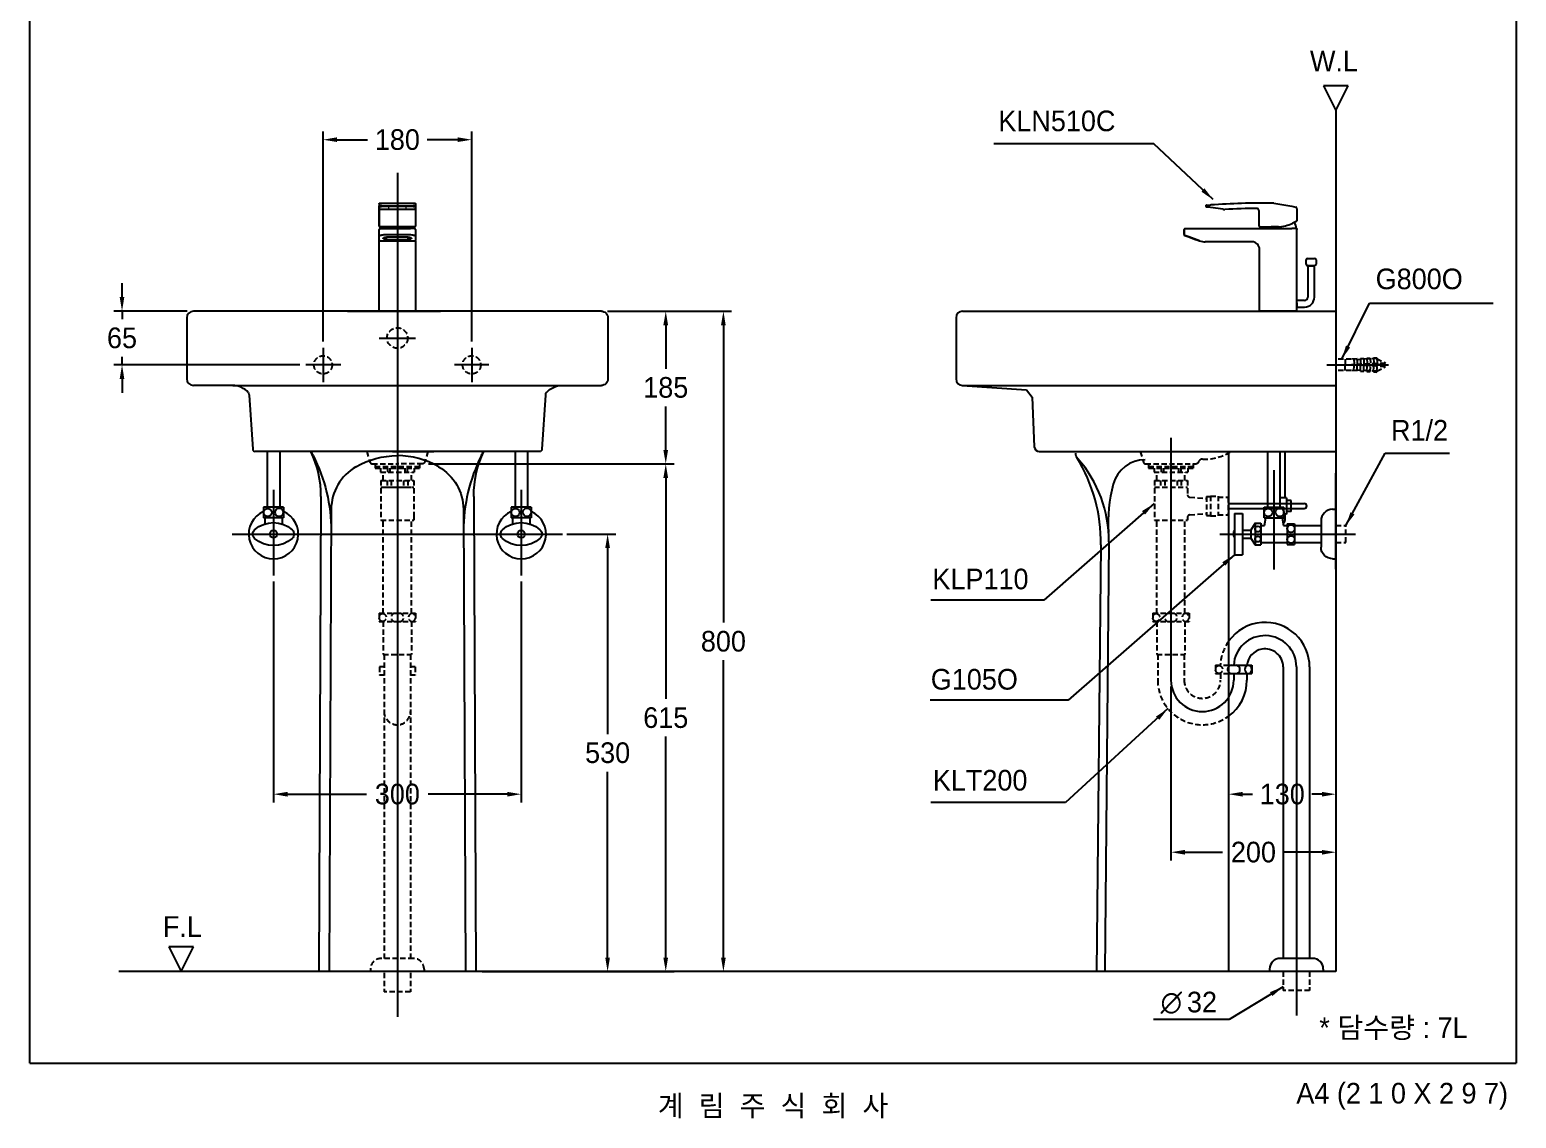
# Model space of a CAD drawing. Header units: millimetres. Extents: x 0 to 5737, y -67 to 2530.
# Drawn here: x 3937 to 5737, y -67 to 1252 of the extents above; entities that cross this region are included whole.
import ezdxf
from ezdxf.enums import TextEntityAlignment as Align
from ezdxf.lldxf.tags import DXFTag

# ---------------------------------------------------------------- set-up
doc = ezdxf.new("R2010")
doc.units = ezdxf.units.MM
doc.linetypes.add('DASHED2', pattern=[9.525, 6.35, -3.175])
for name, color, linetype in [('TEXT', 7, 'Continuous'), ('내부선 및 부속', 4, 'Continuous'), ('도각라인', 7, 'Continuous'), ('외형선', 3, 'Continuous'), ('점선', 6, 'DASHED2'), ('중심선', 1, 'DASHED'), ('치수선', 7, 'Continuous')]:
    doc.layers.add(name, color=color, linetype=linetype)
doc.styles.add('140911', font='HBATANG.TTF', dxfattribs={"height": 23})
doc.styles.add('____', font='')
doc.styles.add('타이틀', font='H2GTRM.TTF', dxfattribs={"height": 25})
doc.styles.get('____').set_extended_font_data('굴림')
tags = doc.linetypes.add('DASHDOT', pattern=[70, 31, -13, 13, -13]).pattern_tags.tags
tags[10:11] = [DXFTag(74, 4), DXFTag(75, 0), DXFTag(340, '0'), DXFTag(46, 0.0), DXFTag(50, 0.0), DXFTag(44, 0.0), DXFTag(45, 0.0)]
tags[8:9] = [DXFTag(74, 4), DXFTag(75, 0), DXFTag(340, '0'), DXFTag(46, 0.0), DXFTag(50, 0.0), DXFTag(44, 0.0), DXFTag(45, 0.0)]
tags[6:7] = [DXFTag(74, 4), DXFTag(75, 0), DXFTag(340, '0'), DXFTag(46, 0.0), DXFTag(50, 0.0), DXFTag(44, 0.0), DXFTag(45, 0.0)]
tags[4:5] = [DXFTag(74, 4), DXFTag(75, 0), DXFTag(340, '0'), DXFTag(46, 0.0), DXFTag(50, 0.0), DXFTag(44, 0.0), DXFTag(45, 0.0)]
tags = doc.linetypes.add('DASHED', pattern=[25.72, 12.86, -12.86]).pattern_tags.tags
tags[6:7] = [DXFTag(74, 4), DXFTag(75, 0), DXFTag(340, '0'), DXFTag(46, 0.0), DXFTag(50, 0.0), DXFTag(44, 0.0), DXFTag(45, 0.0)]
tags[4:5] = [DXFTag(74, 4), DXFTag(75, 0), DXFTag(340, '0'), DXFTag(46, 0.0), DXFTag(50, 0.0), DXFTag(44, 0.0), DXFTag(45, 0.0)]
doc.dimstyles.new('MSADIM', dxfattribs={"dimtxt": 33, "dimasz": 17, "dimexe": 10, "dimexo": 7.5, "dimgap": 10, "dimtad": 0, "dimtih": 1, "dimtoh": 1, "dimdec": 0, "dimzin": 1, "dimdsep": 46, "dimtxsty": '____', "dimcen": 11.25, "dimadec": 0, "dimazin": 0, "dimtfac": 1, "dimtdec": 0, "dimtix": 1, "dimtmove": 0, "dimatfit": 3, "dimfxl": 0, "dimtolj": 1, "dimtzin": 1, "dimarcsym": 0})

# ---------------------------------------------------------------- blocks, each defined once
blk = doc.blocks.new('*D93')
at = {"layer": '치수선', "color": 0, "linetype": 'Continuous', "lineweight": -2}
for p, q in [((4292.5, 874), (4292.5, 1128.5)), ((4309.5, 1118.5), (4346.5, 1118.5)), ((4455.5, 1118.5), (4418.4, 1118.5)), ((4472.5, 874), (4472.5, 1128.5))]:
    blk.add_line(p, q, dxfattribs=at)
at = {"layer": '치수선', "color": 0, "linetype": 'Continuous'}
for points in [[(4309.5, 1121.4), (4309.5, 1115.7), (4292.5, 1118.5)], [(4455.5, 1121.4), (4455.5, 1115.7), (4472.5, 1118.5)]]:
    blk.add_solid(points, dxfattribs=at)
at = {"layer": '치수선', "color": 0, "linetype": 'Continuous', "insert": (4382.5, 1118.5), "char_height": 25, "attachment_point": 5, "style": '____'}
blk.add_mtext('\\A1;180', dxfattribs=at)
blk = doc.blocks.new('*D94')
at = {"layer": '치수선', "color": 0, "linetype": 'Continuous', "lineweight": -2}
for p, q in [((4049.1, 927.8), (4049.1, 944.8)), ((4128, 910.8), (4039.1, 910.8)), ((4049.1, 910.8), (4049.1, 901.1)), ((4049.1, 845.8), (4049.1, 855.4)), ((4264.3, 845.8), (4039.1, 845.8)), ((4049.1, 828.8), (4049.1, 811.8))]:
    blk.add_line(p, q, dxfattribs=at)
at = {"layer": '치수선', "color": 0, "linetype": 'Continuous'}
for points in [[(4046.3, 927.8), (4051.9, 927.8), (4049.1, 910.8)], [(4046.3, 828.8), (4051.9, 828.8), (4049.1, 845.8)]]:
    blk.add_solid(points, dxfattribs=at)
at = {"layer": '치수선', "color": 0, "linetype": 'Continuous', "insert": (4049.1, 878.3), "char_height": 25, "attachment_point": 5, "style": '____'}
blk.add_mtext('\\A1;65', dxfattribs=at)
blk = doc.blocks.new('*D95')
at = {"layer": '치수선', "color": 0, "linetype": 'Continuous', "lineweight": -2}
for p, q in [((4637, 910.8), (4717.5, 910.8)), ((4707.5, 893.8), (4707.5, 841.1)), ((4707.5, 742.8), (4707.5, 795.4)), ((4420.2, 725.8), (4717.5, 725.8))]:
    blk.add_line(p, q, dxfattribs=at)
at = {"layer": '치수선', "color": 0, "linetype": 'Continuous'}
for points in [[(4704.6, 893.8), (4710.3, 893.8), (4707.5, 910.8)], [(4704.6, 742.8), (4710.3, 742.8), (4707.5, 725.8)]]:
    blk.add_solid(points, dxfattribs=at)
at = {"layer": '치수선', "color": 0, "linetype": 'Continuous', "insert": (4707.5, 818.3), "char_height": 25, "attachment_point": 5, "style": '____'}
blk.add_mtext('\\A1;185', dxfattribs=at)
blk = doc.blocks.new('*D96')
at = {"layer": '치수선', "color": 0, "linetype": 'Continuous', "lineweight": -2}
for p, q in [((4420.2, 725.8), (4717.5, 725.8)), ((4707.5, 708.8), (4707.5, 441.1)), ((4707.5, 127.8), (4707.5, 395.4)), ((4485, 110.8), (4717.5, 110.8))]:
    blk.add_line(p, q, dxfattribs=at)
at = {"layer": '치수선', "color": 0, "linetype": 'Continuous'}
for points in [[(4704.6, 708.8), (4710.3, 708.8), (4707.5, 725.8)], [(4704.6, 127.8), (4710.3, 127.8), (4707.5, 110.8)]]:
    blk.add_solid(points, dxfattribs=at)
at = {"layer": '치수선', "color": 0, "linetype": 'Continuous', "insert": (4707.5, 418.3), "char_height": 25, "attachment_point": 5, "style": '____'}
blk.add_mtext('\\A1;615', dxfattribs=at)
blk = doc.blocks.new('*D97')
at = {"layer": '치수선', "color": 0, "linetype": 'Continuous', "lineweight": -2}
for p, q in [((4587.7, 640.8), (4647.1, 640.8)), ((4637.1, 623.8), (4637.1, 398.6)), ((4637.1, 127.8), (4637.1, 352.9)), ((4622.3, 110.8), (4647.1, 110.8))]:
    blk.add_line(p, q, dxfattribs=at)
at = {"layer": '치수선', "color": 0, "linetype": 'Continuous'}
for points in [[(4634.2, 623.8), (4639.9, 623.8), (4637.1, 640.8)], [(4634.2, 127.8), (4639.9, 127.8), (4637.1, 110.8)]]:
    blk.add_solid(points, dxfattribs=at)
at = {"layer": '치수선', "color": 0, "linetype": 'Continuous', "insert": (4637.1, 375.8), "char_height": 25, "attachment_point": 5, "style": '____'}
blk.add_mtext('\\A1;530', dxfattribs=at)
blk = doc.blocks.new('*D98')
at = {"layer": '치수선', "color": 0, "linetype": 'Continuous', "lineweight": -2}
for p, q in [((4637, 910.8), (4787.3, 910.8)), ((4777.3, 893.8), (4777.3, 533.6)), ((4777.3, 127.8), (4777.3, 487.9)), ((4774.6, 110.8), (4767.3, 110.8))]:
    blk.add_line(p, q, dxfattribs=at)
at = {"layer": '치수선', "color": 0, "linetype": 'Continuous'}
for points in [[(4774.4, 893.8), (4780.1, 893.8), (4777.3, 910.8)], [(4774.4, 127.8), (4780.1, 127.8), (4777.3, 110.8)]]:
    blk.add_solid(points, dxfattribs=at)
at = {"layer": '치수선', "color": 0, "linetype": 'Continuous', "insert": (4777.3, 510.8), "char_height": 25, "attachment_point": 5, "style": '____'}
blk.add_mtext('\\A1;800', dxfattribs=at)
blk = doc.blocks.new('*D99')
at = {"layer": '치수선', "color": 0, "linetype": 'Continuous', "lineweight": -2}
for p, q in [((5319.2, 456.3), (5319.2, 245.4)), ((5519, 277.6), (5519, 245.4)), ((5336.2, 255.4), (5381.8, 255.4)), ((5502, 255.4), (5456.3, 255.4))]:
    blk.add_line(p, q, dxfattribs=at)
at = {"layer": '치수선', "color": 0, "linetype": 'Continuous'}
for points in [[(5336.2, 258.2), (5336.2, 252.5), (5319.2, 255.4)], [(5502, 258.2), (5502, 252.5), (5519, 255.4)]]:
    blk.add_solid(points, dxfattribs=at)
at = {"layer": '치수선', "color": 0, "linetype": 'Continuous', "insert": (5419.1, 255.4), "char_height": 25, "attachment_point": 5, "style": '____'}
blk.add_mtext('\\A1;200', dxfattribs=at)
blk = doc.blocks.new('*D100')
at = {"layer": '치수선', "color": 0, "linetype": 'Continuous', "lineweight": -2}
for p, q in [((5406, 325.7), (5418, 325.7)), ((5502, 325.7), (5489.9, 325.7)), ((5389, 322.6), (5389, 315.7)), ((5519, 322.6), (5519, 315.7))]:
    blk.add_line(p, q, dxfattribs=at)
at = {"layer": '치수선', "color": 0, "linetype": 'Continuous'}
for points in [[(5406, 328.5), (5406, 322.8), (5389, 325.7)], [(5502, 328.5), (5502, 322.8), (5519, 325.7)]]:
    blk.add_solid(points, dxfattribs=at)
at = {"layer": '치수선', "color": 0, "linetype": 'Continuous', "insert": (5454, 325.7), "char_height": 25, "attachment_point": 5, "style": '____'}
blk.add_mtext('\\A1;130', dxfattribs=at)
blk = doc.blocks.new('*D101')
at = {"layer": '치수선', "color": 0, "linetype": 'Continuous', "lineweight": -2}
for p, q in [((4232.5, 583.3), (4232.5, 315.7)), ((4532.5, 583.3), (4532.5, 315.7)), ((4249.5, 325.7), (4345.2, 325.7)), ((4515.5, 325.7), (4419.8, 325.7))]:
    blk.add_line(p, q, dxfattribs=at)
at = {"layer": '치수선', "color": 0, "linetype": 'Continuous'}
for points in [[(4249.5, 328.5), (4249.5, 322.8), (4232.5, 325.7)], [(4515.5, 328.5), (4515.5, 322.8), (4532.5, 325.7)]]:
    blk.add_solid(points, dxfattribs=at)
at = {"layer": '치수선', "color": 0, "linetype": 'Continuous', "insert": (4382.5, 325.7), "char_height": 25, "attachment_point": 5, "style": '____'}
blk.add_mtext('\\A1;300', dxfattribs=at)

msp = doc.modelspace()

# ---------------------------------------------------------------- linework, layer by layer
at = {"color": 3}
msp.add_line((5487.1, 110.8), (5487.1, 110.8), dxfattribs=at)
at = {"layer": '내부선 및 부속', "linetype": 'Continuous'}
for p, q in [((4360.5, 1040.8), (4360.5, 1038.5)), ((4360.5, 1040.8), (4360.5, 1040.6)), ((4360.5, 1040.6), (4360.5, 1036.8)), ((4360.5, 1037.3), (4360.5, 1038.5)), ((4360.5, 1035.2), (4360.5, 1037.3)), ((4360.5, 1036.8), (4360.5, 1036)), ((4360.5, 1013.8), (4360.5, 1036.4)), ((4360.5, 1036.4), (4360.5, 1035.1)), ((4360.5, 1034.8), (4360.5, 1036)), ((4360.5, 1035.1), (4360.5, 1035.2)), ((4360.5, 1034.8), (4360.5, 1017.9)), ((4361.5, 1041.8), (4403.5, 1041.8)), ((4361.5, 1034.2), (4403.5, 1034.2)), ((4398.5, 1038.1), (4366.5, 1038.1)), ((4366.5, 1038.1), (4366.5, 1037.9)), ((4366.5, 1037.9), (4398.5, 1037.9)), ((4372.5, 1037.6), (4371.5, 1037.6)), ((4371.5, 1037.6), (4371.5, 1036.9)), ((4371.5, 1036.9), (4371.5, 1036.7)), ((4371.5, 1036.7), (4372.5, 1036.7)), ((4372.5, 1036.7), (4372.5, 1037.6)), ((4372.5, 1036.9), (4372.5, 1037.6)), ((4372.5, 1036.7), (4372.5, 1036.9)), ((4392.5, 1037.6), (4392.5, 1036.9)), ((4393.5, 1037.6), (4392.5, 1037.6)), ((4392.5, 1036.9), (4392.5, 1036.7)), ((4392.5, 1036.7), (4393.5, 1036.7)), ((4393.5, 1036.7), (4392.5, 1036.7)), ((4393.5, 1036.9), (4393.5, 1037.6)), ((4393.5, 1036.7), (4393.5, 1037.6)), ((4393.5, 1036.7), (4393.5, 1036.9)), ((4393.5, 1036.7), (4393.5, 1036.7)), ((4398.5, 1037.9), (4398.5, 1038.1)), ((4403.5, 1034.1), (4403.5, 1034.2)), ((4404.5, 1040.8), (4404.5, 1038.5)), ((4404.5, 1038.5), (4404.5, 1037.3)), ((4404.5, 1037.3), (4404.5, 1035.2)), ((4404.5, 1036.4), (4404.5, 1036.4)), ((4404.5, 1036.4), (4404.5, 1013.8)), ((4404.5, 1035.1), (4404.5, 1035.2)), ((5361.5, 1037.9), (5361.5, 1038.1)), ((5361.5, 1038.1), (5361.5, 1037.9)), ((5367.3, 1036.3), (5362.3, 1036.9)), ((5382.4, 1034.2), (5367.3, 1036.3)), ((5426, 1013.8), (5426, 1032.3)), ((5443.9, 1041.6), (5465.6, 1037.8)), ((5465.6, 1037.8), (5470.6, 1036.9)), ((5471.5, 1035.9), (5471.5, 1035.8)), ((5471.5, 1034.8), (5471.5, 1035.8)), ((5471.5, 1034.8), (5471.5, 1020.3)), ((4360.5, 1017.9), (4360.5, 1013.8)), ((4360.5, 1001.6), (4360.5, 1009.8)), ((4360.5, 910.8), (4360.5, 1009.8)), ((4361.9, 1012.8), (4361.5, 1012.8)), ((4361.5, 1010.8), (4366.5, 1010.8)), ((4403, 1012.8), (4361.9, 1012.8)), ((4366.5, 1010.8), (4398.5, 1010.8)), ((4403.5, 1010.8), (4398.5, 1010.8)), ((4403.5, 1012.8), (4403, 1012.8)), ((4404.5, 1009.8), (4404.5, 1001.6)), ((5335.2, 1003.5), (5335.2, 1009.8)), ((5335.2, 1009.8), (5335.2, 1003.5)), ((5336.2, 1010.8), (5341.2, 1010.8)), ((5341.2, 1010.8), (5465.5, 1010.8)), ((5427, 1012.8), (5440.4, 1012.8)), ((5427.5, 1012.8), (5431.9, 1012.8)), ((5442.4, 1012.8), (5440.4, 1012.8)), ((5449.5, 1012.8), (5442.4, 1012.8)), ((5470.5, 1010.8), (5465.5, 1010.8)), ((5470.5, 1010.8), (5471.5, 1010.8)), ((5471.5, 1010.8), (5471.5, 1009.8)), ((5471.5, 910.8), (5471.5, 1009.8)), ((4360.5, 996.9), (4360.5, 1001.6)), ((4360.5, 995.8), (4360.5, 996.9)), ((4360.5, 910.8), (4360.5, 995.8)), ((4361.5, 996), (4403.5, 996)), ((4366.5, 1003.5), (4398.5, 1003.5)), ((4395.5, 1000.5), (4369.5, 1000.5)), ((4369.5, 997.7), (4369.5, 1000.5)), ((4369.5, 997.7), (4395.5, 997.7)), ((4395.5, 997.7), (4395.5, 1000.5)), ((4404.5, 1001.6), (4404.5, 996.9)), ((4404.5, 995.8), (4404.5, 996.9)), ((4404.5, 995.8), (4404.5, 995.8)), ((4404.5, 995.8), (4404.5, 910.8)), ((5340.9, 1000.7), (5335.9, 1002.5)), ((5335.9, 1002.5), (5340.9, 1000.7)), ((5340.9, 1000.7), (5353.9, 996)), ((5353.9, 996), (5340.9, 1000.7)), ((5341.5, 1000.5), (5349, 997.7)), ((5349, 997.7), (5341.5, 1000.5)), ((5417.5, 994.8), (5360.7, 994.8)), ((5426.5, 910.8), (5426.5, 985.8)), ((5482.9, 967.7), (5482.9, 972.8)), ((5484.9, 974.8), (5493, 974.8)), ((5494.9, 972.8), (5494.9, 967.7)), ((5488.9, 965.8), (5484.8, 965.8)), ((5484.9, 965.8), (5484.9, 927.8)), ((5484.9, 965.8), (5492.9, 965.8)), ((5491.2, 965.8), (5486.5, 965.8)), ((5492.9, 965.8), (5488.9, 965.8)), ((5493, 965.8), (5488.9, 965.8)), ((5492.9, 927.8), (5492.9, 965.8)), ((5471.5, 942.8), (5471.5, 947.8)), ((5471.5, 920.8), (5471.5, 942.8)), ((5480.9, 923.8), (5471.5, 923.8)), ((5471.5, 920.8), (5471.5, 915.8)), ((4361, 910.8), (4403.9, 910.8)), ((5471.5, 910.8), (5426.5, 910.8)), ((5460.9, 910.8), (5463.9, 910.8)), ((5460.9, 910.8), (5466.9, 910.8)), ((5471.5, 915.8), (5480.9, 915.8)), ((4183.1, 820.8), (4581.8, 820.8)), ((5067, 820.8), (5519, 820.8)), ((4225, 740.8), (4225, 673.5)), ((4240, 740.8), (4240, 673.5)), ((4525, 740.8), (4525, 673.5)), ((4540, 740.8), (4540, 673.5)), ((5436.5, 673.5), (5436.5, 740.8)), ((5451.5, 673.5), (5451.5, 740.8)), ((5457.2, 740.8), (5457.2, 684.8)), ((5459.2, 684.8), (5451.5, 684.8)), ((5459.2, 684.8), (5459.2, 664.8)), ((4220.5, 673.5), (4220.5, 660.5)), ((4244.5, 673.5), (4220.5, 673.5)), ((4244.5, 673.5), (4244.5, 660.5)), ((4302.5, 673.1), (4300, 110.8)), ((4462.5, 670.7), (4465, 110.8)), ((4520.5, 673.5), (4520.5, 660.5)), ((4544.5, 673.5), (4520.5, 673.5)), ((4544.5, 673.5), (4544.5, 660.5)), ((5389, 677.8), (5480.7, 677.8)), ((5389, 671.8), (5480.7, 671.8)), ((5432, 673.5), (5456, 673.5)), ((5432, 660.5), (5432, 673.5)), ((5456, 660.5), (5456, 673.5)), ((5464.7, 681.3), (5459.2, 681.3)), ((5464.7, 668.3), (5459.2, 668.3)), ((5464.7, 668.3), (5464.7, 681.3)), ((5515, 670.8), (5519, 670.8)), ((4244.5, 660.5), (4220.5, 660.5)), ((4222, 660.5), (4222, 653.1)), ((4243, 660.5), (4243, 653.1)), ((4544.5, 660.5), (4520.5, 660.5)), ((4522, 660.5), (4522, 653.1)), ((4543, 660.5), (4543, 653.1)), ((5396, 665.8), (5396, 615.8)), ((5396, 665.8), (5406, 665.8)), ((5406, 665.8), (5406, 615.8)), ((5421, 653.8), (5416, 645.5)), ((5421, 653.8), (5428, 653.8)), ((5421, 653.8), (5421, 627.8)), ((5428, 653.8), (5428, 627.8)), ((5428, 651), (5432.5, 651)), ((5432, 660.5), (5456, 660.5)), ((5432.5, 651), (5434, 660.5)), ((5454, 660.5), (5455.5, 651)), ((5455.5, 651), (5460, 651)), ((5459.2, 664.8), (5456, 664.8)), ((5457.2, 664.8), (5457.2, 657.1)), ((5460, 653.3), (5460, 628.3)), ((5460, 653.3), (5469, 653.3)), ((5469, 653.3), (5469, 628.3)), ((5469, 651), (5501, 651)), ((5501, 656.8), (5501, 624.8)), ((5243.9, 631.3), (5239, 110.8)), ((5406, 645.5), (5416, 645.5)), ((5406, 636), (5416, 636)), ((5416, 645.5), (5416, 636)), ((5416, 636), (5421, 627.8)), ((5428, 630.5), (5460, 630.5)), ((5469, 630.5), (5501, 630.5)), ((5396, 615.8), (5406, 615.8)), ((5421, 627.8), (5428, 627.8)), ((5460, 628.3), (5469, 628.3)), ((5519, 623.3), (5519, 558.3)), ((5515, 610.8), (5519, 610.8)), ((5389, 481.8), (5417.2, 481.8)), ((5389, 471.8), (5417.2, 471.8)), ((5411.2, 471.8), (5411.2, 463.8)), ((5417.2, 481.8), (5417.2, 471.8)), ((5455.1, 479.8), (5455.1, 126.8)), ((5487.1, 479.8), (5487.1, 126.8)), ((5490.6, 126.8), (5451.6, 126.8)), ((5438.6, 113.8), (5438.6, 110.8)), ((5503.6, 113.8), (5503.6, 110.8))]:
    msp.add_line(p, q, dxfattribs=at)
at = {"layer": '내부선 및 부속', "linetype": 'Continuous', "flags": 128}
for points in [[(4280.5, 735.9, -0.043517), (4278.6, 740.8)], [(4280.5, 735.9, -0.119459), (4302.3, 644.3)], [(4332.4, 722.3, -0.131732), (4382.5, 735.8)], [(4432.5, 722.3, -0.266675), (4462.5, 670.7)], [(4209.7, 645.9, -0.388889), (4255.2, 645.9)], [(4509.7, 645.9, -0.388889), (4555.2, 645.9)], [(4209.7, 635.6, -0.44), (4209.7, 645.9)], [(4255.2, 635.6, -0.388889), (4209.7, 635.6)], [(4255.2, 645.9, -0.44), (4255.2, 635.6)], [(4509.7, 635.6, -0.44), (4509.7, 645.9)], [(4555.2, 635.6, -0.388889), (4509.7, 635.6)], [(4555.2, 645.9, -0.44), (4555.2, 635.6)], [(5515, 610.8, -0.414214), (5501, 624.8)]]:
    msp.add_lwpolyline(points, format="xyb", dxfattribs=at)
at = {"layer": '내부선 및 부속', "linetype": 'Continuous'}
for centre, radius in [((4225.5, 666.9), 5), ((4239.4, 667.2), 5), ((4525.5, 666.9), 5), ((4539.4, 667.2), 5), ((5437, 666.9), 5), ((5451, 667.2), 5), ((5424.5, 646.8), 3.5), ((5464.5, 647.3), 4.5), ((4232.5, 640.8), 4.5), ((4532.5, 640.8), 4.5), ((5424.5, 634.8), 3.5), ((5464.5, 634.3), 4.5)]:
    msp.add_circle(centre, radius, dxfattribs=at)
for centre, radius, start, end in [((4403.5, 1035.1), 1, 270, 0), ((5362.5, 1037.9), 1, 202.1993, 262.1993), ((5362.5, 1037.9), 1, 202.1993, 262.1993), ((5362.5, 1037.9), 1, 202.1993, 262.1993), ((5362.5, 1037.9), 1, 202.1993, 262.1993), ((5435.2, 41.8), 1000, 89.5936, 93.8863), ((5383.8, 1044.1), 10, 262.1993, 272.9349), ((5435.2, 41.8), 993.6, 90.6538, 92.9349), ((5422.6, 1032.2), 3.34, 2.007, 69.3544), ((5442.2, 1031.8), 10, 80, 89.5936), ((4361.5, 1013.8), 1, 180, 270), ((4361.5, 1009.8), 1, 90, 180), ((4361.5, 1009.8), 1, 90, 180), ((4390.1, 1005.7), 27.6, 165.1842, 169.4357), ((4375.8, 1005.7), 27.6, 10.5643, 14.8158), ((4403.5, 1013.8), 1, 270, 0), ((4403.5, 1009.8), 1, 0, 90), ((5336.2, 1009.8), 1, 90, 180), ((5336.2, 1009.8), 1, 90, 180), ((5427, 1013.8), 1, 180, 270), ((5458.6, 1005.7), 27.6, 165.1842, 169.4357), ((5443.9, 1068.3), 55.8, 275.72, 293.156), ((5444.3, 1005.7), 27.6, 10.5643, 27.3016), ((5360.7, 1014.8), 20, 250, 270), ((5360.7, 1014.8), 20, 250, 270), ((5417.5, 985.8), 9, 0, 90), ((5484.9, 972.8), 2, 90, 180), ((5493, 972.8), 1.92, 0, 90), ((5484.8, 967.7), 1.92, 180, 270), ((5493, 967.7), 1.92, 270, 0), ((5480.9, 927.8), 4, 270, 0), ((5480.9, 927.8), 12, 270, 0), ((4457.6, 749.5), 30, 333.0059, 342.9729), ((5359.8, 791.5), 60, 299.1202, 302.2112), ((4362.4, 670.4), 60, 120.0179, 179.7452), ((4382.5, 635.8), 100, 59.9821, 90), ((4662.6, 645.1), 200, 153.0059, 180.2548), ((5094, 632.8), 150, 359.4502, 41.4096), ((5288, 690.9), 40, 90, 165.0557), ((5423.2, 654.8), 180, 165.0557, 183.8254), ((4232.5, 640.8), 30, 113.5781, 66.4218), ((4532.5, 640.8), 30, 113.5781, 66.4218), ((5480.7, 674.8), 3, 270, 90), ((5515, 656.8), 14, 90, 180), ((5454.2, 657.1), 3, 285.5095, 0), ((5402.4, 640.8), 7.84, 144.9654, 215.0346), ((5433.1, 479.8), 54, 94.1511, 144.7625), ((5433.1, 479.8), 54, 0, 94.1511), ((5433.1, 479.8), 22, 100.2345, 174.7841), ((5433.1, 479.8), 22, 0, 100.2345), ((5392.7, 476.8), 5, 90, 134.3525), ((5392.7, 476.8), 5, 225.6475, 270), ((5397.7, 476.8), 5, 72.5424, 90), ((5397.7, 476.8), 5, 270, 287.4576), ((5397.7, 476.8), 5, 287.4559, 72.5441), ((5413.7, 476.8), 5, 98.6269, 261.3731), ((5412.2, 476.8), 5, 278.6269, 81.3731), ((5357.2, 463.8), 54, 306.0827, 0), ((5451.6, 113.8), 13, 90, 180), ((5490.6, 113.8), 13, 0, 90)]:
    msp.add_arc(centre, radius, start, end, dxfattribs=at)
for points, knots in [([(4360.5, 1040.9), (4360.5, 1041), (4360.5, 1041.1), (4360.6, 1041.2), (4360.7, 1041.4), (4360.9, 1041.6), (4361.2, 1041.8), (4361.4, 1041.8), (4361.5, 1041.8)], [0, 0, 0, 0, 0.097046, 0.215477, 0.366984, 0.6013, 0.806128, 1, 1, 1, 1]), ([(4366.5, 1038.1), (4366, 1038.1), (4365.3, 1038.1), (4364.5, 1038.2), (4363.9, 1038.2), (4363.3, 1038.2), (4362.5, 1038.2), (4361.9, 1038.3), (4361.4, 1038.3), (4361.2, 1038.3), (4361.1, 1038.3), (4360.9, 1038.4), (4360.6, 1038.4), (4360.5, 1038.5), (4360.5, 1038.5)], [0, 0, 0, 0, 0.142857, 0.214286, 0.285714, 0.357143, 0.428571, 0.571429, 0.642857, 0.678571, 0.696429, 0.714286, 0.857143, 1, 1, 1, 1]), ([(4360.5, 1037.3), (4360.5, 1037.4), (4360.9, 1037.6), (4362.6, 1037.8), (4364.7, 1037.9), (4366, 1037.9), (4366.5, 1037.9)], [0, 0, 0, 0, 0.285714, 0.571429, 0.857143, 1, 1, 1, 1]), ([(4404.3, 1038.4), (4404.3, 1038.4), (4404.2, 1038.4), (4403.9, 1038.3), (4403.2, 1038.3), (4402.4, 1038.2), (4401.7, 1038.2), (4400.9, 1038.2), (4399.8, 1038.1), (4398.9, 1038.1), (4398.5, 1038.1)], [0, 0, 0, 0, 0.022938, 0.185782, 0.348626, 0.511469, 0.592891, 0.674313, 0.837156, 1, 1, 1, 1]), ([(4398.5, 1037.9), (4399.4, 1037.9), (4401.2, 1037.9), (4403.3, 1037.7), (4404.1, 1037.5), (4404.3, 1037.4), (4404.3, 1037.4)], [0, 0, 0, 0, 0.32589, 0.651781, 0.977671, 1, 1, 1, 1]), ([(4403.5, 1041.8), (4403.5, 1041.8), (4403.6, 1041.8), (4403.8, 1041.7), (4404, 1041.6), (4404.2, 1041.5), (4404.3, 1041.3), (4404.4, 1041.1), (4404.4, 1041), (4404.5, 1040.9), (4404.5, 1040.9), (4404.5, 1040.9)], [0, 0, 0, 0, 0.020818, 0.239105, 0.419032, 0.574027, 0.708164, 0.821662, 0.913084, 0.980269, 1, 1, 1, 1]), ([(5362.4, 1039.1), (5362.2, 1039.1), (5362, 1039.1), (5361.8, 1038.9), (5361.6, 1038.7), (5361.5, 1038.5), (5361.5, 1038.2), (5361.5, 1038.1)], [0, 0, 0, 0, 0.285714, 0.428571, 0.571429, 0.785714, 1, 1, 1, 1]), ([(5362.4, 1039.1), (5362.4, 1039.1), (5362.5, 1039.1), (5362.8, 1039.2), (5363.1, 1039.2), (5363.6, 1039.2), (5364.2, 1039.3), (5365.2, 1039.3), (5366.3, 1039.4), (5367, 1039.5), (5367.4, 1039.5)], [0, 0, 0, 0, 0.142857, 0.285714, 0.357143, 0.428571, 0.571429, 0.714286, 0.857143, 1, 1, 1, 1]), ([(5470.8, 1019.4), (5470.8, 1019.4), (5470.7, 1019.3), (5470.5, 1019.2), (5470.1, 1019), (5469.8, 1018.8), (5469.4, 1018.6), (5469, 1018.4), (5468.5, 1018.2), (5467.8, 1017.9), (5467.2, 1017.6), (5466.6, 1017.3), (5466.4, 1017.2), (5466.3, 1017.2)], [0, 0, 0, 0, 0.022972, 0.19686, 0.283804, 0.370748, 0.457692, 0.5229, 0.63158, 0.718524, 0.892412, 0.935884, 1, 1, 1, 1]), ([(5470.4, 1019.2), (5470.4, 1019.2), (5470.4, 1019.2), (5470.4, 1019.2), (5470.3, 1019.1), (5470.2, 1019.1), (5470.2, 1019.1), (5470.1, 1019), (5470.1, 1019), (5470, 1019), (5470, 1018.9), (5469.9, 1018.9), (5469.9, 1018.9), (5469.8, 1018.9), (5469.8, 1018.8), (5469.7, 1018.8), (5469.6, 1018.7), (5469.4, 1018.7), (5469.4, 1018.6), (5469.2, 1018.5), (5469.1, 1018.5), (5468.9, 1018.4), (5468.9, 1018.4), (5468.9, 1018.4), (5468.8, 1018.4), (5468.8, 1018.4)], [0, 0, 0, 0, 0.147203, 0.147203, 0.295653, 0.295653, 0.37051, 0.37051, 0.483564, 0.483564, 0.521467, 0.521467, 0.597561, 0.597561, 0.635788, 0.635788, 0.751471, 0.751471, 0.829397, 0.829397, 0.947331, 0.947331, 0.986892, 0.986892, 1, 1, 1, 1]), ([(5471.3, 1020.3), (5471.3, 1020.2), (5471.3, 1020), (5471.2, 1019.8), (5471, 1019.6), (5470.9, 1019.5), (5470.8, 1019.4)], [0, 0, 0, 0, 0.250001, 0.499999, 0.749998, 1, 1, 1, 1]), ([(5471.3, 1020.3), (5471.3, 1020.3), (5471.4, 1020.3), (5471.5, 1020.3), (5471.5, 1020.3)], [0, 0, 0, 0, 0.15708, 1, 1, 1, 1]), ([(4360.5, 1001.6), (4360.5, 1001.9), (4360.9, 1002.5), (4362.6, 1003.1), (4364.7, 1003.4), (4366, 1003.5), (4366.5, 1003.5)], [0, 0, 0, 0, 0.285714, 0.571429, 0.857143, 1, 1, 1, 1]), ([(4360.5, 995.8), (4360.5, 995.8), (4360.5, 995.8), (4360.5, 995.7), (4360.5, 995.6), (4360.5, 995.5)], [0, 0, 0, 0, 0.003909, 0.003909, 1, 1, 1, 1]), ([(4398.5, 1003.5), (4399.4, 1003.5), (4401.2, 1003.3), (4403.3, 1002.8), (4404.1, 1002.3), (4404.3, 1002), (4404.3, 1002)], [0, 0, 0, 0, 0.326484, 0.652968, 0.979452, 1, 1, 1, 1]), ([(4404.4, 995.6), (4404.4, 995.6), (4404.4, 995.5), (4404.4, 995.5), (4404.4, 995.5)], [0, 0, 0, 0, 0.705199, 1, 1, 1, 1]), ([(5335.2, 1003.5), (5335.2, 1003.4), (5335.2, 1003.2), (5335.3, 1003), (5335.4, 1002.8), (5335.6, 1002.6), (5335.8, 1002.6), (5335.9, 1002.5)], [0, 0, 0, 0, 0.214286, 0.428571, 0.571429, 0.714286, 1, 1, 1, 1])]:
    msp.add_open_spline(points, degree=3, knots=knots, dxfattribs=at)
for points in [[(4361.5, 1034.2), (4360.5, 1034.2), (4360.5, 1035.2)], [(4404.5, 1035.2), (4404.5, 1034.2), (4403.5, 1034.2)], [(4361.5, 996), (4360.5, 996), (4360.5, 996.9)], [(4404.5, 996.9), (4404.5, 996), (4403.5, 996)]]:
    msp.add_rational_spline(points, [1, 0.707106769085, 1], degree=2, dxfattribs=at)
for points, degree in [([(4403.9, 1034.3), (4403.9, 1034.2), (4403.9, 1034.1), (4404, 1034.1)], 3), ([(4404.1, 1034.3), (4404, 1034.2), (4404, 1034.2), (4404, 1034.1)], 3), ([(4404.4, 1038.7), (4404.5, 1038.6), (4404.3, 1038.4)], 2), ([(4404.5, 1038.5), (4404.5, 1038.5), (4404.4, 1038.4), (4404.3, 1038.4)], 3), ([(4404.3, 1037.4), (4404.4, 1037.2), (4404.4, 1037.1)], 2), ([(4404.3, 1037.4), (4404.4, 1037.3), (4404.5, 1037.3), (4404.5, 1037.3)], 3), ([(4404.4, 1038.7), (4404.5, 1038.6), (4404.5, 1038.6), (4404.5, 1038.5)], 3), ([(4404.5, 1037.3), (4404.5, 1037.2), (4404.5, 1037.1), (4404.4, 1037.1)], 3), ([(5362.4, 1039.1), (5361.9, 1039.1), (5361.5, 1038.6), (5361.5, 1038.1)], 3), ([(5361.5, 1037.9), (5361.5, 1037.5), (5361.8, 1037), (5362.3, 1036.9)], 3), ([(5362.1, 1039.1), (5362.1, 1039.1), (5362.2, 1039.1), (5362.2, 1039.1)], 3), ([(5465.6, 1037.8), (5465.6, 1037.8), (5465.6, 1037.8), (5465.6, 1037.8)], 3), ([(5471.5, 1035.9), (5471.5, 1036.4), (5471.1, 1036.8), (5470.6, 1036.9)], 3), ([(5466.3, 1017.2), (5466.1, 1017.1), (5465.8, 1017)], 2), ([(5465.8, 1017), (5465.8, 1017), (5465.8, 1017), (5465.8, 1017)], 3), ([(4404.3, 1002), (4404.4, 1001.9), (4404.5, 1001.8), (4404.5, 1001.6)], 3), ([(4404.3, 1002), (4404.4, 1001.7), (4404.4, 1001.5)], 2), ([(4404.5, 1001.6), (4404.5, 1001.6), (4404.5, 1001.5), (4404.4, 1001.5)], 3), ([(5335.2, 1003.5), (5335.2, 1003), (5335.5, 1002.7), (5335.9, 1002.5)], 3)]:
    msp.add_open_spline(points, degree=degree, dxfattribs=at)
for points in [[(4369.5, 997.7), (4365.5, 997.7), (4365.5, 999.1), (4365.5, 1000.5), (4369.5, 1000.5)], [(4395.5, 1000.5), (4399.5, 1000.5), (4399.5, 999.1), (4399.5, 997.7), (4395.5, 997.7)]]:
    msp.add_rational_spline(points, [1, 0.707106769085, 1, 0.707106769085, 1], degree=2, knots=[0, 0, 0, 0.5, 0.5, 1, 1, 1], dxfattribs=at)
at = {"layer": '도각라인', "color": 7}
for p, q in [((3937.4, 0), (3937.4, 2530)), ((5737.4, 2530), (5737.4, 0)), ((3937.4, 0), (5737.4, 0))]:
    msp.add_line(p, q, dxfattribs=at)
at = {"layer": '외형선', "linetype": 'Continuous'}
for p, q in [((5534, 1183.9), (5504, 1183.9)), ((5504, 1183.9), (5519, 1153.9)), ((5519, 1153.9), (5534, 1183.9)), ((5519, 1153.9), (5519, 740.8)), ((4127.5, 902.8), (4127.5, 828.8)), ((4629.5, 910.8), (4135.5, 910.8)), ((4322, 910.8), (4434.9, 910.8)), ((4637.5, 902.8), (4637.5, 828.8)), ((5059, 902.8), (5059, 828.8)), ((5067, 910.8), (5519, 910.8)), ((4183.1, 820.8), (4135.5, 820.8)), ((4581.8, 820.8), (4629.5, 820.8)), ((5066.4, 820.8), (5144.4, 815.7)), ((5144.4, 815.7), (5151, 806.5)), ((4203.2, 809.2), (4207.3, 743.6)), ((4561.7, 809.2), (4557.6, 743.6)), ((5151, 806.5), (5153.7, 746.5)), ((4554.6, 740.8), (4210.3, 740.8)), ((4376.6, 740.8), (4426.5, 740.8)), ((5159.7, 740.8), (5282.1, 740.8)), ((5282.1, 740.8), (5391.7, 740.8)), ((5389, 740.8), (5389, 110.8)), ((5391.7, 740.8), (5519, 740.8)), ((5519, 745.8), (5519, 110.8)), ((5519, 740.8), (5519, 375.8)), ((5519, 598.1), (5519, 714.4)), ((4290, 686.4), (4287.5, 110.8)), ((4475, 686.4), (4477.5, 110.8)), ((5234.4, 627.7), (5229, 110.8)), ((4135.6, 140.8), (4105.6, 140.8)), ((4105.6, 140.8), (4120.6, 110.8)), ((4120.6, 110.8), (4135.6, 140.8)), ((5519, 110.8), (4045.3, 110.8))]:
    msp.add_line(p, q, dxfattribs=at)
at = {"layer": '외형선', "linetype": 'Continuous', "flags": 128}
for points in [[(4629.5, 910.8, -0.414214), (4637.5, 902.8)], [(4637.5, 828.8, -0.414214), (4629.5, 820.8)], [(4202, 812.1, -0.164474), (4203.2, 809.2)], [(4562.9, 812.1, -0.217411), (4581.8, 820.8)], [(4475, 686.4, -0.112765), (4487.1, 740.8)], [(4557.6, 743.6, -0.396047), (4554.6, 740.8)], [(5206.5, 732, -0.182676), (5204, 738.6)]]:
    msp.add_lwpolyline(points, format="xyb", dxfattribs=at)
at = {"layer": '외형선', "linetype": 'Continuous'}
for centre, radius, start, end in [((4135.5, 902.8), 8, 90, 180), ((5067, 902.8), 8, 90, 180), ((4135.5, 828.8), 8, 180, 270), ((5067, 828.8), 8, 180, 270), ((4183.1, 795.8), 25, 40.9365, 90), ((4566.7, 808.9), 5, 139.0635, 176.4237), ((4210.3, 743.8), 3, 183.5763, 270), ((4165, 687), 125, 359.7512, 25.4862), ((5159.7, 746.8), 6, 182.6122, 270), ((5034.4, 629.8), 200, 359.4012, 31.2203)]:
    msp.add_arc(centre, radius, start, end, dxfattribs=at)
at = {"layer": '점선'}
for p, q in [((5537.6, 852.8), (5519, 852.8)), ((5530, 852.8), (5530, 845.8)), ((5544.6, 853.1), (5537.6, 852.8)), ((5578.9, 847.9), (5537.8, 845.8)), ((5568.6, 853.4), (5540.6, 851.9)), ((5540.6, 852.9), (5540.9, 845.9)), ((5544.6, 853.1), (5544.9, 846.1)), ((5548.6, 853.3), (5552.6, 853.5)), ((5548.6, 853.3), (5548.9, 846.3)), ((5552.6, 853.5), (5552.9, 846.6)), ((5556.6, 853.8), (5560.6, 854)), ((5556.6, 853.8), (5556.9, 846.8)), ((5560.6, 854), (5560.9, 847)), ((5564.6, 854.2), (5568.5, 854.4)), ((5564.6, 854.2), (5564.9, 847.2)), ((5572, 845.8), (5566.9, 847.3)), ((5568.5, 854.4), (5568.9, 847.4)), ((5568.6, 853.4), (5578.9, 847.9)), ((5537.6, 838.8), (5519, 838.8)), ((5530, 838.8), (5530, 845.8)), ((5544.6, 838.4), (5537.6, 838.8)), ((5578.9, 843.6), (5537.8, 845.8)), ((5540.6, 838.6), (5540.9, 845.6)), ((5568.6, 838.1), (5540.6, 839.6)), ((5544.6, 838.4), (5544.9, 845.4)), ((5548.6, 838.2), (5548.9, 845.2)), ((5548.6, 838.2), (5552.6, 838)), ((5552.6, 838), (5552.9, 845)), ((5556.6, 837.8), (5556.9, 844.8)), ((5556.6, 837.8), (5560.6, 837.6)), ((5560.6, 837.6), (5560.9, 844.5)), ((5564.6, 837.3), (5564.9, 844.3)), ((5564.6, 837.3), (5568.5, 837.1)), ((5572, 845.8), (5566.9, 844.2)), ((5568.5, 837.1), (5568.9, 844.1)), ((5568.6, 838.1), (5578.9, 843.6)), ((4345.6, 740.8), (4349.3, 727.9)), ((4419.4, 740.8), (4415.6, 727.9)), ((5282.1, 740.8), (5285.8, 727.9)), ((4352.2, 725.8), (4382.5, 725.8)), ((4355.5, 725.8), (4355.5, 720.8)), ((4355.5, 722.8), (4409.5, 722.8)), ((4355.5, 720.8), (4409.5, 720.8)), ((4362, 720.8), (4362, 715.8)), ((4370.5, 720.8), (4370.5, 715.8)), ((4373.5, 720.8), (4373.5, 715.8)), ((4412.7, 725.8), (4382.5, 725.8)), ((4391.5, 720.8), (4391.5, 715.8)), ((4394.5, 720.8), (4394.5, 715.8)), ((4403, 720.8), (4403, 715.8)), ((4409.5, 725.8), (4409.5, 720.8)), ((5288.7, 725.8), (5349.6, 725.8)), ((5292.2, 725.8), (5292.2, 720.8)), ((5292.2, 722.8), (5346.2, 722.8)), ((5292.2, 720.8), (5346.2, 720.8)), ((5298.7, 720.8), (5298.7, 715.8)), ((5307.2, 720.8), (5307.2, 715.8)), ((5310.2, 720.8), (5310.2, 715.8)), ((5328.2, 720.8), (5328.2, 715.8)), ((5331.2, 720.8), (5331.2, 715.8)), ((5339.7, 720.8), (5339.7, 715.8)), ((5346.2, 725.8), (5346.2, 720.8)), ((5352.3, 727.4), (5353, 728.8)), ((4362, 715.8), (4403, 715.8)), ((4362.5, 705.8), (4362.5, 657.8)), ((4362.5, 705.8), (4402.5, 705.8)), ((4365.5, 705.8), (4365.5, 715.8)), ((4370, 705.8), (4370, 697.8)), ((4375, 705.8), (4375, 697.8)), ((4390, 705.8), (4390, 697.8)), ((4395, 705.8), (4395, 697.8)), ((4399.5, 705.8), (4399.5, 715.8)), ((4402.5, 705.8), (4402.5, 661)), ((5298.7, 715.8), (5339.7, 715.8)), ((5299.2, 705.8), (5299.2, 657.8)), ((5299.2, 705.8), (5339.2, 705.8)), ((5302.2, 705.8), (5302.2, 715.8)), ((5306.7, 705.8), (5306.7, 697.8)), ((5311.7, 705.8), (5311.7, 697.8)), ((5326.7, 705.8), (5326.7, 697.8)), ((5331.7, 705.8), (5331.7, 697.8)), ((5336.2, 705.8), (5336.2, 715.8)), ((5339.2, 705.8), (5339.2, 688.5)), ((4362.5, 697.8), (4402.5, 697.8)), ((4365.5, 697.8), (4399.5, 697.8)), ((5299.2, 697.8), (5339.2, 697.8)), ((5341.9, 685.5), (5362.2, 683.8)), ((5362.2, 686.3), (5362.2, 663.3)), ((5362.2, 686.3), (5367.2, 686.3)), ((5367.2, 686.8), (5367.2, 662.8)), ((5367.2, 686.8), (5376.2, 686.8)), ((5376.2, 686.8), (5376.2, 662.8)), ((5376.2, 685.5), (5388.7, 685.5)), ((5388.7, 685.5), (5388.7, 664)), ((5389, 677.8), (5388.7, 677.8)), ((5389, 671.8), (5388.7, 671.8)), ((4362.5, 657.8), (4402.5, 657.8)), ((4365.5, 544.8), (4365.5, 657.8)), ((4399.5, 544.8), (4399.5, 657.8)), ((4402.5, 661), (4402.5, 657.8)), ((5299.2, 657.8), (5339.2, 657.8)), ((5302.2, 544.8), (5302.2, 657.8)), ((5336.2, 544.8), (5336.2, 657.8)), ((5339.2, 661), (5339.2, 657.8)), ((5341.9, 664), (5362.2, 665.8)), ((5362.2, 663.3), (5367.2, 663.3)), ((5367.2, 662.8), (5376.2, 662.8)), ((5376.2, 664), (5388.7, 664)), ((5519, 651), (5531, 651)), ((5531, 630.5), (5531, 651)), ((5519, 630.5), (5531, 630.5)), ((4360.5, 544.8), (4404.5, 544.8)), ((4360.5, 544.8), (4360.5, 534.8)), ((4404.5, 544.8), (4404.5, 534.8)), ((5297.2, 544.8), (5341.2, 544.8)), ((5297.2, 544.8), (5297.2, 534.8)), ((5341.2, 544.8), (5341.2, 534.8)), ((4360.5, 534.8), (4404.5, 534.8)), ((4365.5, 534.8), (4365.5, 494.8)), ((4399.5, 534.8), (4399.5, 494.8)), ((5297.2, 534.8), (5341.2, 534.8)), ((5302.2, 534.8), (5302.2, 494.8)), ((5336.2, 534.8), (5336.2, 494.8)), ((4365.5, 494.8), (4399.5, 494.8)), ((4366.5, 494.8), (4366.5, 126.8)), ((4398.5, 494.8), (4398.5, 126.8)), ((5302.2, 494.8), (5336.2, 494.8)), ((5303.2, 494.8), (5303.2, 463.8)), ((5335.2, 494.8), (5335.2, 463.8)), ((4360.7, 479.8), (4360.7, 469.8)), ((4366.5, 479.8), (4360.7, 479.8)), ((4366.5, 469.8), (4360.7, 469.8)), ((4404.2, 479.8), (4398.5, 479.8)), ((4404.2, 469.8), (4398.5, 469.8)), ((4404.2, 479.8), (4404.2, 469.8)), ((5373.2, 481.8), (5389, 481.8)), ((5373.2, 481.8), (5373.2, 471.8)), ((5373.2, 471.8), (5389, 471.8)), ((5379.2, 481.8), (5379.2, 482.9)), ((5379.2, 471.8), (5379.2, 463.8)), ((5392.7, 471.8), (5399.2, 471.8)), ((4401.9, 126.7), (4362.9, 126.7)), ((4349.9, 113.7), (4349.9, 110.7)), ((4366.4, 109.1), (4366.4, 86.1)), ((4398.4, 110.7), (4398.4, 110.7)), ((4398.4, 109.1), (4398.4, 86.1)), ((4414.9, 113.7), (4414.9, 110.7)), ((5455.1, 110.8), (5455.1, 87.8)), ((5487.1, 110.8), (5487.1, 87.8)), ((4398.4, 86.1), (4366.4, 86.1)), ((5487.1, 87.8), (5455.1, 87.8))]:
    msp.add_line(p, q, dxfattribs=at)
at = {"layer": '점선', "flags": 128}
for points in [[(4415.6, 727.9, -0.333016), (4412.7, 725.8)], [(5352.3, 727.4, -0.284079), (5349.6, 725.8)], [(4364.7, 534.8, -0.859727), (4364.7, 544.7)], [(4364.7, 544.7, -0.859727), (4364.7, 534.8)], [(5301.4, 534.8, -0.859727), (5301.4, 544.7)], [(5301.4, 544.7, -0.859727), (5301.4, 534.8)], [(5377.4, 471.8, -0.859727), (5377.4, 481.7)], [(5377.4, 481.7, -0.859727), (5377.4, 471.8)]]:
    msp.add_lwpolyline(points, format="xyb", dxfattribs=at)
at = {"layer": '점선'}
for centre, radius in [((4382.5, 878.3), 12.5), ((4292.5, 845.8), 11), ((4472.5, 845.8), 11)]:
    msp.add_circle(centre, radius, dxfattribs=at)
for centre, radius, start, end in [((5359.8, 791.5), 60, 267.965, 299.1202), ((4352.2, 728.8), 3, 196.3257, 270), ((5288.7, 728.8), 3, 196.3257, 270), ((5357.4, 726.6), 5, 87.965, 153.4349), ((5342.2, 688.5), 3, 180, 265.0303), ((5342.2, 661), 3, 94.9697, 180), ((4380, 539.8), 5, 90, 270), ((4385, 539.8), 5, 270, 90), ((4401, 539.8), 5, 98.6269, 261.3731), ((4399.5, 539.8), 5, 278.6269, 81.3731), ((5316.7, 539.8), 5, 90, 270), ((5321.7, 539.8), 5, 270, 90), ((5337.7, 539.8), 5, 98.6269, 261.3731), ((5336.2, 539.8), 5, 278.6269, 81.3731), ((5433.1, 479.8), 54, 144.7625, 176.6714), ((5392.7, 476.8), 5, 134.3525, 225.6475), ((5392.7, 476.8), 5, 269.9983, 270), ((5397.7, 476.8), 5, 270, 270.0017), ((5357.2, 463.8), 54, 180, 306.0827), ((5357.2, 463.8), 22, 180, 0), ((4382.4, 425.8), 16, 180, 0), ((4362.9, 113.7), 13, 90, 180), ((4401.9, 113.7), 13, 0, 90)]:
    msp.add_arc(centre, radius, start, end, dxfattribs=at)
at = {"layer": '중심선', "linetype": 'DASHDOT'}
for p, q in [((4382.5, 1078.3), (4382.5, 56.1)), ((4292.5, 866.5), (4292.5, 824.7)), ((4360.3, 878.3), (4404.5, 878.3)), ((4472.5, 866.5), (4472.5, 824.7)), ((4313.9, 845.8), (4271.8, 845.8)), ((4493.1, 845.8), (4451.6, 845.8)), ((5508, 845.8), (5582.7, 845.8)), ((5319.2, 757.4), (5319.2, 463.8)), ((5444, 597.7), (5444, 718)), ((4232.5, 694.2), (4232.5, 590.8)), ((4532.5, 694.2), (4532.5, 590.8)), ((4182.5, 640.8), (4582.5, 640.8)), ((5378.6, 640.8), (5542.6, 640.8)), ((5395.2, 471.8), (5395.2, 463.8)), ((5471.1, 479.8), (5471.1, 57.8))]:
    msp.add_line(p, q, dxfattribs=at)
for centre, start, end in [((5433.1, 479.8), 0, 176.6714), ((5357.2, 463.8), 180, 0)]:
    msp.add_arc(centre, 38, start, end, dxfattribs=at)

# ---------------------------------------------------------------- texts
at = {"layer": 'TEXT', "style": '타이틀'}
for s, p in [('W.L', (5516.6, 1213.7)), ('F.L', (4122.1, 165.4))]:
    msp.add_text(s, height=25, dxfattribs=at).set_placement(p, align=Align.MIDDLE)
for s, p in [('* 담수량 : 7L', (5588.6, 42.9)), ('계  림  주  식  회  사', (4837.4, -51.7))]:
    msp.add_text(s, height=25, dxfattribs=at).set_placement(p, align=Align.MIDDLE_CENTER)
msp.add_text('A4 (2 1 0 X 2 9 7)', height=25, dxfattribs=at).set_placement((5727.4, -36.5), align=Align.MIDDLE_RIGHT)
at = {"layer": 'TEXT', "char_height": 25, "width": 380.447, "attachment_point": 1, "line_spacing_factor": 0.963855, "style": '타이틀'}
for s, insert in [('\\A1;KLN510C', (5110.2, 1153.8)), ('\\A1;G800O', (5567.1, 962.4)), ('\\A1;KLP110', (5030.4, 598.9)), ('\\A1;G105O', (5028.4, 477.4)), ('\\A1;KLT200', (5030.9, 355.1))]:
    msp.add_mtext(s, dxfattribs=dict(at, insert=insert))
at = {"layer": '치수선'}
for s, style, p in [('∅', '140911', (5306.7, 61.2)), ('32', '타이틀', (5338.6, 61.4))]:
    msp.add_text(s, height=25, dxfattribs=dict(at, style=style)).set_placement(p)
at = {"layer": '치수선', "linetype": 'Continuous', "insert": (5585.7, 779), "char_height": 25, "width": 380.447, "attachment_point": 1, "line_spacing_factor": 0.963855, "style": '타이틀'}
msp.add_mtext('\\A1;R1/2', dxfattribs=at)

# ---------------------------------------------------------------- dimensions: what is measured, and where the dimension line sits
at = {"layer": '치수선', "linetype": 'Continuous'}
for base, p1, p2, picture, middle in [((4472.5, 1118.5), (4292.5, 866.5), (4472.5, 866.5), '*D93', (4382.5, 1118.5)), ((5519, 325.7), (5389, 330.1), (5519, 330.1), '*D100', (5454, 325.7))]:
    dim = msp.add_linear_dim(base=base, p1=p1, p2=p2, dimstyle='MSADIM', override={"dimtxt": 25}, dxfattribs=at)
    dim.commit()
    dim.dimension.update_dxf_attribs({"geometry": picture, "text_midpoint": middle, "dimtype": 160})
for base, p1, p2, picture, middle in [((4049.1, 910.8), (4271.8, 845.8), (4135.5, 910.8), '*D94', (4049.1, 878.3)), ((4707.5, 725.8), (4629.5, 910.8), (4412.7, 725.8), '*D95', (4707.5, 818.3)), ((4707.5, 110.8), (4412.7, 725.8), (4477.5, 110.8), '*D96', (4707.5, 418.3))]:
    dim = msp.add_linear_dim(base=base, p1=p1, p2=p2, angle=90, dimstyle='MSADIM', override={"dimtxt": 25}, dxfattribs=at)
    dim.commit()
    dim.dimension.update_dxf_attribs({"geometry": picture, "text_midpoint": middle})
for base, p1, p2, picture, middle in [((4777.3, 110.8), (4629.5, 910.8), (4782.1, 110.8), '*D98', (4777.3, 510.8)), ((4637.1, 110.8), (4580.2, 640.8), (4614.8, 110.8), '*D97', (4637.1, 375.8))]:
    dim = msp.add_linear_dim(base=base, p1=p1, p2=p2, angle=90, dimstyle='MSADIM', override={"dimtxt": 25}, dxfattribs=at)
    dim.commit()
    dim.dimension.update_dxf_attribs({"geometry": picture, "text_midpoint": middle, "dimtype": 160})
for base, p1, p2, picture, middle in [((4532.5, 325.7), (4232.5, 590.8), (4532.5, 590.8), '*D101', (4382.5, 325.7)), ((5519, 255.4), (5319.2, 463.8), (5519, 285.1), '*D99', (5419.1, 255.4))]:
    dim = msp.add_linear_dim(base=base, p1=p1, p2=p2, dimstyle='MSADIM', override={"dimtxt": 25}, dxfattribs=at)
    dim.commit()
    dim.dimension.update_dxf_attribs({"geometry": picture, "text_midpoint": middle})

# ---------------------------------------------------------------- leaders
for points in [[(5370.3, 1045.9), (5298.3, 1113.7), (5104.8, 1113.7)], [(5526.1, 852.8), (5559.8, 920.4), (5709.3, 920.4)], [(5530.9, 651), (5578.7, 738.6), (5656.7, 738.6)], [(5298.8, 677.7), (5165.1, 560.9), (5028.6, 560.9)], [(5396, 615.8), (5194.7, 439.5), (5027.5, 439.4)], [(5315.6, 429.3), (5191.6, 315.5), (5028.6, 315.5)]]:
    msp.add_leader(points, dimstyle='MSADIM', override={"dimtxt": 25}, dxfattribs=at)
at = {"layer": '치수선'}
msp.add_leader([(5455.1, 92.4), (5389.8, 52.6), (5298.1, 52.6)], dimstyle='MSADIM', dxfattribs=at)

doc.saveas('drawing.dxf')
